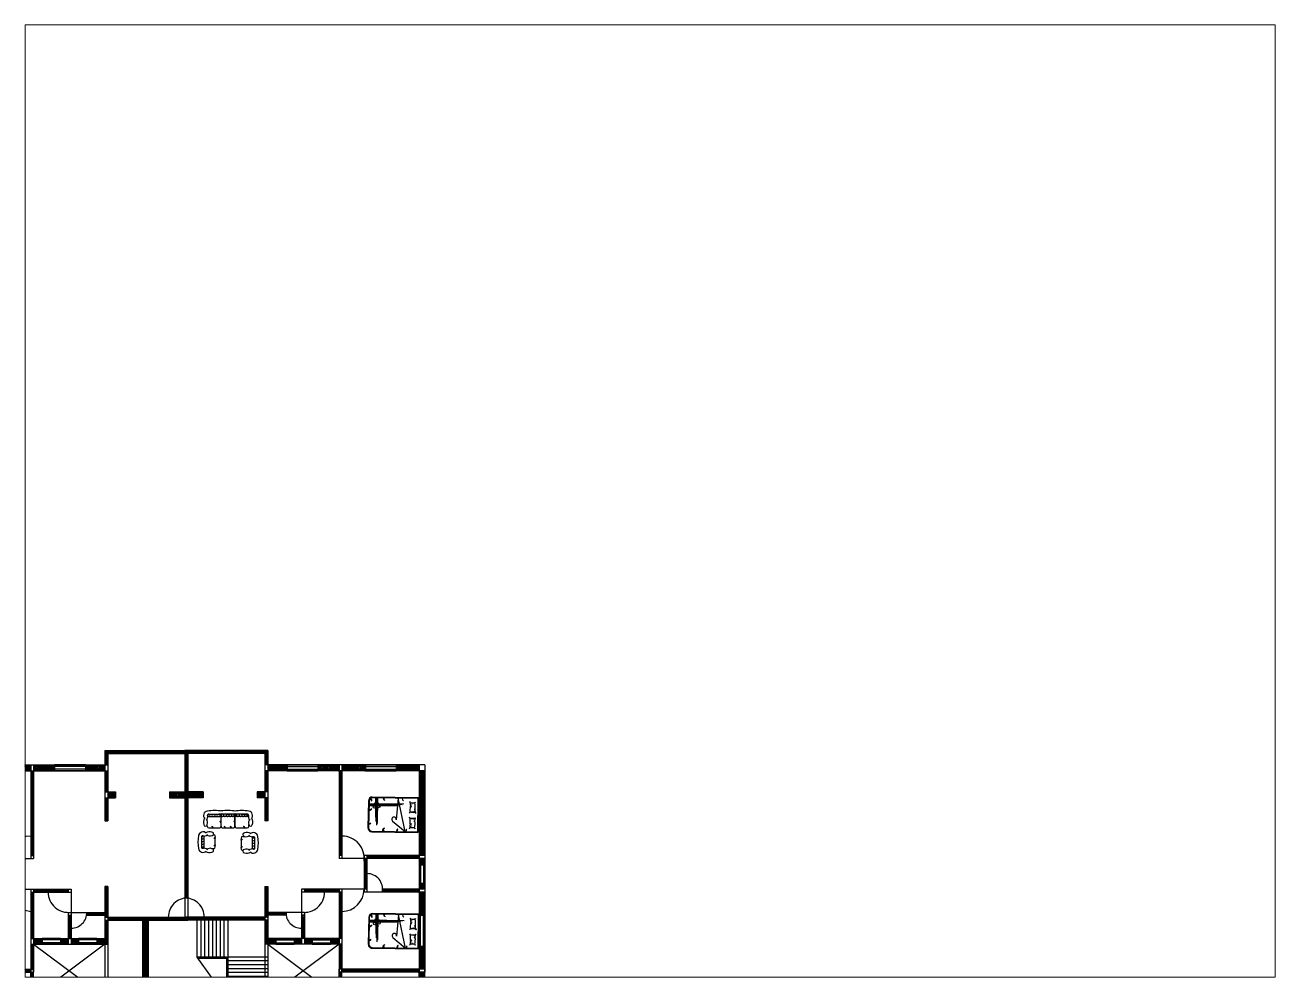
# Paper-space layout 'Layout1' of a CAD drawing. Header units: inches. Extents: x 1.05 to 9.45, y 0.8 to 7.2.
# The model-space entities are those that its viewports show. They can reach past a viewport. Long polylines and large blocks are cut down to what shows.
import ezdxf

# ---------------------------------------------------------------- set-up
doc = ezdxf.new("R2010")
doc.units = ezdxf.units.IN
doc.header["$MEASUREMENT"] = 0
doc.linetypes.add('ACAD_ISO02W100', pattern=[15, 12, -3])
doc.layers.add('FURNITURE', color=40, linetype='Continuous')
pattern_1 = [(45, (-3418.3158, -5553.0739), (-1.7235728, 1.7235728), []), (45, (-3417.1667, -5553.0739), (-1.7235728, 1.7235728), [])]

# ---------------------------------------------------------------- blocks, each defined once
blk = doc.blocks.new('sofa3')
at = {"layer": 'FURNITURE', "color": 252}
for p, q in [((-32, -8.7), (-32, -9.2)), ((-31.5, -9.2), (-32, -9.2)), ((-29.5, -7.2), (-30.5, -7.2)), ((-30, -6.7), (-30, -7.7)), ((-27.5, -9.2), (-28.5, -9.2)), ((-28, -8.7), (-28, -9.4)), ((-25.5, -7.2), (-26.5, -7.2)), ((-26, -6.7), (-26, -7.7)), ((-23.4, -9.2), (-24.4, -9.2)), ((-23.9, -8.7), (-23.9, -9.4)), ((-21.4, -7.2), (-22.4, -7.2)), ((-21.9, -6.7), (-21.9, -7.7)), ((-19.4, -9.2), (-20.4, -9.2)), ((-19.9, -8.7), (-19.9, -9.4)), ((-17.4, -7.2), (-18.4, -7.2)), ((-17.9, -6.7), (-17.9, -7.7)), ((-15.3, -9.2), (-16.3, -9.2)), ((-15.8, -8.7), (-15.8, -9.4)), ((-13.3, -7.2), (-14.3, -7.2)), ((-13.8, -6.7), (-13.8, -7.7)), ((-11.2, -7.2), (-11.1, -7.2)), ((-10.1, -9.2), (-9.1, -9.2)), ((-9.6, -8.7), (-9.6, -9.4)), ((-8.1, -7.2), (-7.1, -7.2)), ((-7.6, -6.7), (-7.6, -7.7)), ((-6, -9.2), (-5, -9.2)), ((-5.5, -8.7), (-5.5, -9.4)), ((-4, -7.2), (-3, -7.2)), ((-3.5, -6.7), (-3.5, -7.7)), ((-2, -9.2), (-1, -9.2)), ((-1.5, -8.7), (-1.5, -9.4)), ((0, -7.2), (1, -7.2)), ((0.5, -6.7), (0.5, -7.7)), ((2.1, -9.2), (3.1, -9.2)), ((2.6, -8.7), (2.6, -9.4)), ((4.1, -7.2), (5.1, -7.2)), ((4.6, -6.7), (4.6, -7.7)), ((6.1, -9.2), (7.1, -9.2)), ((6.6, -8.7), (6.6, -9.4)), ((8.1, -7.2), (9.1, -7.2)), ((8.6, -6.7), (8.6, -7.7)), ((12.2, -7.2), (13.2, -7.2)), ((12.7, -6.7), (12.7, -7.7)), ((14.2, -9.2), (15.2, -9.2)), ((14.7, -8.7), (14.7, -9.4)), ((16.2, -7.2), (17.2, -7.2)), ((16.7, -6.7), (16.7, -7.7)), ((18.3, -9.2), (19.3, -9.2)), ((18.8, -8.7), (18.8, -9.4)), ((20.3, -7.2), (21.3, -7.2)), ((20.8, -6.7), (20.8, -7.7)), ((22.3, -9.2), (23.3, -9.2)), ((22.8, -8.7), (22.8, -9.4)), ((24.3, -7.2), (25.3, -7.2)), ((24.8, -6.7), (24.8, -7.7)), ((26.4, -9.2), (27.4, -9.2)), ((26.9, -8.7), (26.9, -9.4)), ((28.4, -7.2), (29.4, -7.2)), ((28.9, -6.7), (28.9, -7.7)), ((30.4, -9.2), (30.9, -9.2)), ((30.9, -8.7), (30.9, -9.2))]:
    blk.add_line(p, q, dxfattribs=at)
at = {"layer": 'FURNITURE'}
for p, q in [((-31.2, -5.8), (-13.2, -5.8)), ((-31.2, -9.4), (-13.2, -9.4)), ((-11.5, -24.3), (-11.5, -4.7)), ((-11.3, -24.3), (-11.3, -4.7)), ((8.4, -5.8), (-9.6, -5.8)), ((8.4, -9.4), (-9.6, -9.4)), ((10.1, -24.3), (10.1, -4.7)), ((10.3, -24.3), (10.3, -4.7)), ((30, -5.8), (12, -5.8)), ((30, -9.4), (12, -9.4)), ((-33, -24.3), (-33, -21.6)), ((-33, -24.3), (-33, -21.6)), ((-30.3, -27), (-14.1, -27)), ((-14.1, -27), (-14.1, -27)), ((-8.7, -27), (7.5, -27)), ((-8.7, -27), (-8.7, -27)), ((12.9, -27), (29.1, -27)), ((31.8, -24.3), (31.8, -21.6))]:
    blk.add_line(p, q, dxfattribs=at)
for centre, radius, start, end in [((-21.3, -76.5), 76.5, 81.2026, 98.7974), ((-0.9, -81.4), 81.5, 81.4579, 97.3145), ((20.1, -76.5), 76.5, 81.2026, 97.7572), ((-27.8, -17.8), 11.2, 149.5883, 200.0693), ((-30.6, -7.8), 8.15, 162.9361, 219.5495), ((-32.1, -7.4), 6.52, 97.1842, 162.4269), ((-38.4, -18.9), 6.04, 333.4349, 53.3957), ((-43.5, -9.2), 11.2, 329.5883, 9.0488), ((-30.6, -7.2), 1.8, 90, 189.0488), ((-31.2, -7.6), 1.8, 231.4775, 270), ((-31.2, -7.6), 1.8, 90, 119.9526), ((-26, 132.6), 138.1, 268.0719, 276.8333), ((-13.3, -7.6), 1.8, 270, 90), ((-9.5, -7.6), 1.8, 90, 270), ((-0.9, 76.1), 81.5, 262.6855, 278.5421), ((8.3, -7.6), 1.8, 270, 90), ((25.3, 152.5), 158, 264.3786, 271.5353), ((12.1, -7.6), 1.8, 90, 270), ((29.5, -7.2), 1.8, 350.9512, 90), ((30, -7.6), 1.8, 60.0474, 90), ((30, -7.6), 1.8, 270, 308.5225), ((42.4, -9.2), 11.2, 170.9512, 210.4117), ((37.2, -18.9), 6.04, 126.6043, 206.5651), ((31, -7.4), 6.52, 17.5731, 82.8158), ((29.4, -7.8), 8.15, 320.4505, 17.0639), ((26.7, -17.8), 11.2, 339.9307, 30.4117), ((-35.7, -21.6), 2.7, 180, 0), ((-30.3, -24.3), 2.7, 180, 270), ((-14, -24.4), 2.55, 268.6279, 3.3142), ((-8.7, -24.4), 2.55, 176.6858, 271.3721), ((7.6, -24.4), 2.55, 268.6279, 3.3142), ((12.9, -24.4), 2.55, 176.6858, 271.3721), ((29.1, -24.3), 2.7, 270, 0), ((34.5, -21.6), 2.7, 180, 0)]:
    blk.add_arc(centre, radius, start, end, dxfattribs=at)
at = {"layer": 'FURNITURE', "color": 252}
for centre, radius, start, end in [((-13.4, -19.1), 2.2, 30.0403, 90.9527), ((-14.3, -19.8), 2.97, 16.9581, 72.2826), ((8.2, -19.1), 2.2, 30.0403, 90.9527), ((7.3, -19.8), 2.97, 16.9581, 72.2826), ((-26.2, -26.8), 2.2, 355.8594, 75.9527), ((-26, -25.9), 1.27, 303.0894, 75.5485), ((-7.1, -26.8), 2.2, 355.8594, 75.9527), ((-6.9, -25.9), 1.27, 303.0894, 75.5485), ((2.4, -26.8), 2.2, 355.8594, 75.9527), ((2.6, -25.9), 1.27, 303.0894, 75.5485), ((23.4, -25.9), 1.27, 303.0894, 75.5485), ((23.2, -26.8), 2.2, 355.8594, 75.9527)]:
    blk.add_arc(centre, radius, start, end, dxfattribs=at)
blk = doc.blocks.new('sofa1')
at = {"layer": 'FURNITURE', "color": 251}
for p, q in [((-9.2, -8.7), (-9.2, -9.2)), ((-8.7, -9.2), (-9.2, -9.2)), ((-6.7, -7.2), (-7.7, -7.2)), ((-7.2, -6.7), (-7.2, -7.7)), ((-4.7, -9.2), (-5.7, -9.2)), ((-5.2, -8.7), (-5.2, -9.5)), ((-2.7, -7.2), (-3.7, -7.2)), ((-3.2, -6.7), (-3.2, -7.7)), ((-0.6, -9.2), (-1.6, -9.2)), ((-1.1, -8.7), (-1.1, -9.5)), ((1.4, -7.2), (0.4, -7.2)), ((0.9, -6.7), (0.9, -7.7)), ((3.4, -9.2), (2.4, -9.2)), ((2.9, -8.7), (2.9, -9.5)), ((5.4, -7.2), (4.4, -7.2)), ((4.9, -6.7), (4.9, -7.7)), ((7.5, -9.2), (6.5, -9.2)), ((7, -8.7), (7, -9.5)), ((9.5, -7.2), (8.5, -7.2)), ((9, -6.7), (9, -7.7))]:
    blk.add_line(p, q, dxfattribs=at)
at = {"layer": 'FURNITURE'}
for p, q in [((-8.4, -5.9), (7.8, -5.9)), ((-8.4, -9.5), (7.8, -9.5)), ((-10.2, -24.3), (-10.2, -21.6)), ((-10.2, -24.3), (-10.2, -21.6)), ((-7.5, -27), (8.7, -27)), ((8.7, -27), (8.7, -27)), ((11.3, -24.3), (11.3, -23.9))]:
    blk.add_line(p, q, dxfattribs=at)
for centre, radius, start, end in [((0, -56.6), 56.6, 79.6478, 100.3522), ((-5, -17.8), 11.2, 149.5883, 200.0693), ((-7.8, -7.8), 8.15, 162.9361, 219.5495), ((-9.3, -7.4), 6.52, 97.1842, 162.4269), ((-15.6, -18.9), 6.04, 333.4349, 53.3957), ((-20.7, -9.3), 11.2, 329.5883, 9.0488), ((-7.8, -7.2), 1.8, 90, 189.0488), ((-8.4, -7.7), 1.8, 231.4775, 270), ((-8.4, -7.7), 1.8, 90, 119.9526), ((0, -566.4), 561.1, 89.1987, 90.8013), ((7.8, -7.2), 1.8, 350.9512, 90), ((7.8, -7.7), 1.8, 270, 90), ((20.7, -9.3), 11.2, 170.9512, 210.4117), ((15.6, -18.9), 6.04, 126.6043, 206.5651), ((9.3, -7.4), 6.52, 17.5731, 82.8158), ((7.8, -7.8), 8.15, 320.4505, 17.0639), ((5, -17.8), 11.2, 339.9307, 30.4117), ((-12.9, -21.6), 2.7, 180, 0), ((-7.5, -24.3), 2.7, 180, 270), ((8.8, -24.5), 2.55, 268.6279, 3.3142), ((12.9, -21.6), 2.7, 180, 0)]:
    blk.add_arc(centre, radius, start, end, dxfattribs=at)
at = {"layer": 'FURNITURE', "color": 251}
for centre, radius, start, end in [((-6.3, -26), 1.27, 303.0894, 75.5485), ((-6.5, -26.9), 2.2, 355.8594, 75.9527), ((5, -26.9), 2.2, 355.8594, 75.9527), ((5.2, -26), 1.27, 303.0894, 75.5485)]:
    blk.add_arc(centre, radius, start, end, dxfattribs=at)
blk = doc.blocks.new('DBED-4FT6')
at = {"layer": 'FURNITURE'}
for p, q in [((-27, 0), (-27, -72)), ((-27, 0), (27, 0)), ((27, -72), (27, 0)), ((-26, -1), (-26, -72)), ((-26, -1), (26, -1)), ((-19.2, -5.5), (-20.5, -5)), ((-19.2, -5.5), (-20.2, -4.5)), ((-18.8, -9.8), (-18.8, -9.8)), ((-18.7, -9.8), (-18.7, -9.8)), ((-18.7, -11.4), (-18.7, -11.4)), ((-18.7, -12.3), (-18.7, -12.3)), ((-18.6, -9.5), (-18.6, -9.5)), ((-18.6, -12.9), (-18.6, -12.9)), ((-18.5, -12.4), (-18.5, -12.4)), ((-18.4, -10.1), (-18.4, -10.1)), ((-18.2, -11), (-18.2, -11)), ((-18.1, -11.8), (-18.1, -11.8)), ((-17.9, -10.1), (-17.9, -10.1)), ((-17.8, -10.2), (-17.8, -10.2)), ((-17.8, -12.1), (-17.8, -12.1)), ((-17.7, -10.6), (-17.7, -10.6)), ((-17.7, -12.2), (-17.7, -12.2)), ((-17.5, -10.9), (-17.5, -10.9)), ((-17.4, -13), (-17.4, -13)), ((-17.1, -10.9), (-17.1, -10.9)), ((-17, -11), (-17, -11)), ((-16.9, -11.1), (-16.9, -11.1)), ((-16.8, -12.9), (-16.8, -12.9)), ((-16.7, -9.8), (-16.7, -9.8)), ((-16.7, -11.4), (-16.7, -11.4)), ((-16.6, -12.9), (-16.6, -12.9)), ((-16.4, -12.8), (-16.4, -12.8)), ((-16.3, -9.8), (-16.3, -9.8)), ((-16.3, -11.6), (-16.3, -11.6)), ((-16.1, -11.7), (-16.1, -11.7)), ((-16, -10.7), (-16, -10.7)), ((-15.9, -10), (-15.9, -10)), ((-15.6, -10.6), (-15.6, -10.6)), ((-15.6, -11.8), (-15.6, -11.8)), ((-15.5, -12.1), (-15.5, -12.1)), ((-15.4, -10.6), (-15.4, -10.6)), ((-15.3, -12.1), (-15.3, -12.1)), ((-15.3, -12.5), (-15.3, -12.5)), ((-15.3, -12.7), (-15.3, -12.7)), ((-15, -10.6), (-15, -10.6)), ((-14.6, -10.3), (-14.6, -10.3)), ((-14.6, -11.4), (-14.6, -11.4)), ((-14.4, -11.1), (-14.4, -11.1)), ((-13.9, -10.4), (-13.9, -10.4)), ((-13.9, -10.9), (-13.9, -10.9)), ((-13.7, -11), (-13.7, -11)), ((-13.5, -10.6), (-13.5, -10.6)), ((-12.8, -10.5), (-13.2, -12.2)), ((-8.7, -6.5), (-8.4, -5)), ((-8.4, -6.6), (-8.4, -6.6)), ((-8.2, -5.6), (-8.2, -5.6)), ((-7.8, -5.5), (-7.8, -5.5)), ((-7.6, -5.8), (-7.6, -5.8)), ((-7.5, -5.1), (-7.5, -5.1)), ((-7.4, -5.2), (-7.4, -5.2)), ((-7.4, -5.8), (-7.4, -5.8)), ((-7.3, -6), (-7.3, -6)), ((-6.7, -5.4), (-6.7, -5.4)), ((-6.6, -6), (-6.6, -6)), ((-6.2, -6.6), (-6.2, -6.6)), ((-6.1, -5.3), (-6.1, -5.3)), ((-6, -7.3), (-6, -7.3)), ((-5.9, -6.6), (-5.9, -6.6)), ((-5.7, -5.2), (-5.7, -5.2)), ((-5.7, -6.7), (-5.7, -6.7)), ((-5.7, -7), (-5.7, -7)), ((-5.3, -5.8), (-5.3, -5.8)), ((-5.3, -7.3), (-5.3, -7.3)), ((-5.2, -7.4), (-5.2, -7.4)), ((-5.1, -5.8), (-5.1, -5.8)), ((-4.9, -7.2), (-4.9, -7.2)), ((-4.9, -7.5), (-4.9, -7.5)), ((-4.8, -6), (-4.8, -6)), ((-4.6, -5.1), (-4.6, -5.1)), ((-4.2, -5), (-4.2, -5)), ((-4.1, -4.8), (-3.1, -3.5)), ((-4.1, -4.8), (-2.7, -4)), ((5.1, -4.8), (3.6, -4)), ((5.1, -4.8), (4.1, -3.5)), ((9.6, -6.5), (9.3, -5)), ((13.7, -10.5), (14.1, -12.2)), ((20.1, -5.5), (21.1, -4.5)), ((20.1, -5.5), (21.4, -5)), ((26, -72), (26, -1)), ((-21, -77), (21, -77)), ((-21, -78), (21, -78))]:
    blk.add_line(p, q, dxfattribs=at)
at = {"layer": 'FURNITURE', "color": 252}
for p, q in [((5.2, -5), (5.2, -5)), ((5.5, -5.1), (5.5, -5.1)), ((5.7, -6), (5.7, -6)), ((5.9, -7.2), (5.9, -7.2)), ((5.9, -7.5), (5.9, -7.5)), ((6, -5.8), (6, -5.8)), ((6.2, -5.8), (6.2, -5.8)), ((6.2, -7.4), (6.2, -7.4)), ((6.3, -7.3), (6.3, -7.3)), ((6.6, -5.2), (6.6, -5.2)), ((6.6, -7), (6.6, -7)), ((6.7, -6.7), (6.7, -6.7)), ((6.8, -6.6), (6.8, -6.6)), ((6.9, -7.3), (6.9, -7.3)), ((7, -5.3), (7, -5.3)), ((7.2, -6.6), (7.2, -6.6)), ((7.5, -6), (7.5, -6)), ((7.7, -5.4), (7.7, -5.4)), ((8.2, -6), (8.2, -6)), ((8.3, -5.2), (8.3, -5.2)), ((8.3, -5.8), (8.3, -5.8)), ((8.4, -5.1), (8.4, -5.1)), ((8.5, -5.8), (8.5, -5.8)), ((8.7, -5.5), (8.7, -5.5)), ((9.2, -5.6), (9.2, -5.6)), ((9.3, -6.6), (9.3, -6.6)), ((14.5, -10.6), (14.5, -10.6)), ((14.6, -11), (14.6, -11)), ((14.8, -10.4), (14.8, -10.4)), ((14.8, -10.9), (14.8, -10.9)), ((15.3, -11.1), (15.3, -11.1)), ((15.5, -10.3), (15.5, -10.3)), ((15.5, -11.4), (15.5, -11.4)), ((15.9, -10.6), (15.9, -10.6)), ((16.2, -12.1), (16.2, -12.1)), ((16.2, -12.5), (16.2, -12.5)), ((16.2, -12.7), (16.2, -12.7)), ((16.3, -10.6), (16.3, -10.6)), ((16.4, -12.1), (16.4, -12.1)), ((16.5, -10.6), (16.5, -10.6)), ((16.6, -11.8), (16.6, -11.8)), ((16.9, -10), (16.9, -10)), ((17, -10.7), (17, -10.7)), ((17, -11.7), (17, -11.7)), ((17.2, -9.8), (17.2, -9.8)), ((17.2, -11.6), (17.2, -11.6)), ((17.3, -12.8), (17.3, -12.8)), ((17.5, -12.9), (17.5, -12.9)), ((17.6, -9.8), (17.6, -9.8)), ((17.6, -11.4), (17.6, -11.4)), ((17.7, -12.9), (17.7, -12.9)), ((17.8, -11.1), (17.8, -11.1)), ((17.9, -11), (17.9, -11)), ((18, -10.9), (18, -10.9)), ((18.4, -13), (18.4, -13)), ((18.5, -10.9), (18.5, -10.9)), ((18.6, -12.2), (18.6, -12.2)), ((18.7, -10.2), (18.7, -10.2)), ((18.7, -10.6), (18.7, -10.6)), ((18.7, -12.1), (18.7, -12.1)), ((18.8, -10.1), (18.8, -10.1)), ((19.1, -11), (19.1, -11)), ((19.1, -11.8), (19.1, -11.8)), ((19.4, -10.1), (19.4, -10.1)), ((19.4, -12.4), (19.4, -12.4)), ((19.5, -9.5), (19.5, -9.5)), ((19.6, -11.4), (19.6, -11.4)), ((19.6, -12.3), (19.6, -12.3)), ((19.6, -12.9), (19.6, -12.9)), ((19.7, -9.8), (19.7, -9.8)), ((19.7, -9.8), (19.7, -9.8)), ((-17, -76.5), (-17, -22.5)), ((-16, -76.5), (-16, -25.5)), ((-15, -76.5), (-15, -28.5)), ((-14, -76.5), (-14, -31.5)), ((13.9, -63.2), (-25.5, -63.2)), ((16.9, -64.2), (-25.5, -64.2)), ((11.1, -65.2), (-25.5, -65.2)), ((4.4, -66.2), (-25.5, -66.2))]:
    blk.add_line(p, q, dxfattribs=at)
at = {"layer": 'FURNITURE', "color": 253}
for p, q in [((26, -20), (-25.6, -31.9)), ((-25.6, -31.9), (7.7, -34.1)), ((10, -39.7), (26, -20))]:
    blk.add_line(p, q, dxfattribs=at)
at = {"layer": 'FURNITURE', "color": 252}
for centre, radius in [((-15.9, -65.2), 3.44), ((-12.9, -62.1), 2.5), ((-11.4, -68.5), 1.88)]:
    blk.add_circle(centre, radius, dxfattribs=at)
at = {"layer": 'FURNITURE'}
for centre, radius, start, end in [((-18.8, -15.4), 2.61, 101.6935, 136.5635), ((-21.6, -11.7), 2.61, 299.1485, 334.0185), ((-39.1, -8.8), 20.2, 348.607, 9.4917), ((-17.6, -5.6), 7.39, 256.6499, 284.2856), ((-12, -41.8), 37, 84.4029, 101.2371), ((-18.4, -8.4), 0.546, 201.8041, 319.1334), ((-18.6, -8.4), 0.782, 249.4969, 325.7978), ((-15.6, -9.9), 2.87, 266.7825, 348.1719), ((-12.8, -12.3), 0.4, 166.7873, 262.877), ((-7.8, 31.2), 44.2, 263.4826, 274.8199), ((-4.8, -7.6), 4.05, 139.9098, 163.9756), ((-11.5, -33.3), 28.6, 80.1409, 82.7554), ((-6.5, -4.4), 0.8, 260.1409, 276.0318), ((-67.6, 360.6), 370.9, 279.5022, 279.8589), ((15.7, -8.8), 20.2, 168.5788, 191.4212), ((15.7, -8.8), 20.2, 168.5788, 191.4212), ((42751.3, -8.8), 42755.4, 179.99464, 180.00536), ((-1.7, -11.8), 2.61, 202.7243, 237.5943), ((-4.8, -15.3), 2.61, 40.1792, 75.0493), ((5.7, -15.3), 2.61, 104.9507, 139.8208), ((2.7, -11.8), 2.61, 302.4057, 337.2757), ((-14.7, -8.8), 20.2, 348.5788, 11.4212), ((-42750.3, -8.8), 42755.4, 359.99464, 0.00536), ((-14.7, -8.8), 20.2, 348.5788, 11.4212), ((68.6, 360.6), 370.9, 260.1411, 260.4978), ((8.8, 31.2), 44.2, 265.1801, 276.5174), ((7.4, -4.4), 0.8, 263.9682, 279.8591), ((12.4, -33.3), 28.6, 97.2446, 99.8591), ((5.8, -7.6), 4.05, 16.0244, 40.0902), ((12.9, -41.8), 37, 78.7629, 95.5971), ((16.5, -9.9), 2.87, 191.8281, 273.2175), ((13.7, -12.3), 0.4, 277.123, 13.2127), ((18.5, -5.6), 7.39, 255.7144, 283.3501), ((19.3, -8.4), 0.546, 220.8666, 338.1959), ((19.6, -8.4), 0.782, 214.2022, 290.5031), ((40, -8.8), 20.2, 170.5083, 191.393), ((19.7, -15.4), 2.61, 43.4365, 78.3065), ((22.6, -11.7), 2.61, 205.9815, 240.8515), ((-21, -72), 6, 180, 270), ((-21, -72), 5, 180, 270), ((21, -72), 5, 270, 0), ((21, -72), 6, 270, 0)]:
    blk.add_arc(centre, radius, start, end, dxfattribs=at)
at = {"layer": 'FURNITURE', "color": 251}
for centre, radius, start, end in [((24.1, -16.8), 1.69, 194.4515, 326.9106), ((-25.3, -22.7), 2.93, 265.8594, 345.9527), ((24.1, -31), 1.69, 194.4515, 326.9106), ((25.3, -30.7), 2.93, 194.0473, 274.1406), ((-25.3, -51.9), 2.93, 265.8594, 345.9527), ((-24.1, -52.2), 1.69, 213.0894, 345.5485), ((23.6, -51.8), 2.26, 194.4515, 326.9106), ((25.2, -51.4), 3.91, 194.0473, 274.1406), ((-22.2, -75.7), 2.93, 59.0473, 140.6217), ((-21.5, -74.7), 1.69, 59.4515, 200.6983), ((-9.8, -74.7), 2.12, 303.0894, 75.5485), ((-10.1, -76.2), 3.67, 355.8594, 75.9527), ((12.5, -76.3), 2.93, 355.8594, 75.9527), ((12.8, -75.1), 1.69, 303.0894, 75.5485)]:
    blk.add_arc(centre, radius, start, end, dxfattribs=at)
at = {"layer": 'FURNITURE', "color": 253}
blk.add_arc((7.1, -37.6), 3.52, 81.0159, 323.3832, dxfattribs=at)

msp = doc.modelspace()

# ---------------------------------------------------------------- hatches: boundary and pattern name
h = msp.add_hatch()
h.set_pattern_fill('ANSI32', color=1, scale=6.5)
h.set_pattern_definition(pattern_1)
h.paths.add_polyline_path([(-1362.4, -1062.2), (-1332.2, -1062.2), (-1332.2, -1071.2), (-1362.4, -1071.2)])
h.paths.add_polyline_path([(-1443.2, -1062.2), (-1410.4, -1062.2), (-1410.4, -1071.2), (-1443.2, -1071.2)])
h.paths.add_polyline_path([(-1484.2, -1062.2), (-1447.7, -1062.2), (-1447.7, -1071.2), (-1484.2, -1071.2)])
h.paths.add_polyline_path([(-1332.2, -1071.2), (-1327.7, -1071.2), (-1327.7, -1104.2), (-1332.2, -1104.2)], flags=17)
h.paths.add_polyline_path([(-1327.7, -1104.2), (-1315.7, -1104.2), (-1315.7, -1113.2), (-1327.7, -1113.2)], flags=17)
h.paths.add_polyline_path([(-1332.2, -1113.2), (-1327.7, -1113.2), (-1327.7, -1149.2), (-1332.2, -1149.2)], flags=17)
h.paths.add_polyline_path([(-1447.7, -1071.2), (-1443.2, -1071.2), (-1443.2, -1203.2), (-1447.7, -1203.2)])
h.paths.add_polyline_path([(-1567.7, -1062.2), (-1532.2, -1062.2), (-1532.2, -1071.2), (-1567.7, -1071.2)])
h.paths.add_polyline_path([(-1576.7, -1071.2), (-1567.7, -1071.2), (-1567.7, -1203.2), (-1576.7, -1203.2)])
h.paths.add_polyline_path([(-1567.7, -1203.2), (-1486.7, -1203.2), (-1486.7, -1207.7), (-1567.7, -1207.7)])
h.paths.add_polyline_path([(-1486.7, -1207.7), (-1482.2, -1207.7), (-1482.2, -1255.7), (-1486.7, -1255.7)])
h.paths.add_polyline_path([(-1567.7, -1255.7), (-1510.7, -1255.7), (-1510.7, -1260.2), (-1567.7, -1260.2)])
h.paths.add_polyline_path([(-1567.7, -1380.2), (-1447.7, -1380.2), (-1447.7, -1384.7), (-1567.7, -1384.7)])
h.paths.add_polyline_path([(-1447.7, -1341.2), (-1443.2, -1341.2), (-1443.2, -1380.2), (-1447.7, -1380.2)])
h.paths.add_polyline_path([(-1447.7, -1260.2), (-1443.2, -1260.2), (-1443.2, -1332.2), (-1447.7, -1332.2)])
h.paths.add_polyline_path([(-1332.2, -1303.7), (-1327.7, -1303.7), (-1327.7, -1341.2), (-1332.2, -1341.2)])
h.paths.add_polyline_path([(-1389.2, -1296.2), (-1384.7, -1296.2), (-1384.7, -1332.2), (-1389.2, -1332.2)])
h.paths.add_polyline_path([(-1443.2, -1255.7), (-1389.2, -1255.7), (-1389.2, -1260.2), (-1443.2, -1260.2)])
h.paths.add_polyline_path([(-1332.2, -1251.2), (-1327.7, -1251.2), (-1327.7, -1299.2), (-1332.2, -1299.2)], flags=17)
h.paths.add_polyline_path([(-1327.7, -1299.2), (-1207.7, -1299.2), (-1207.7, -1303.7), (-1327.7, -1303.7)], flags=17)
h.paths.add_polyline_path([(-1360.7, -1291.7), (-1332.2, -1291.7), (-1332.2, -1296.2), (-1360.7, -1296.2)])
h.paths.add_polyline_path([(-1231.7, -1104.2), (-1207.7, -1104.2), (-1207.7, -1113.2), (-1231.7, -1113.2)], flags=17)
h.paths.add_polyline_path([(-1203.2, -1269.2), (-1207.7, -1269.2), (-1207.7, -1044.2), (-1327.7, -1044.2), (-1327.7, -1062.2), (-1332.2, -1062.2), (-1332.2, -1039.7), (-1203.2, -1039.7)])
h.paths.add_polyline_path([(-1207.7, -1299.2), (-1203.2, -1299.2), (-1203.2, -1303.7), (-1207.7, -1303.7)])
h = msp.add_hatch()
h.set_pattern_fill('ANSI32', color=1, scale=6.5)
h.set_pattern_definition(pattern_1)
h.paths.add_polyline_path([(-1048.5, -1062.2), (-1078.7, -1062.2), (-1078.7, -1071.2), (-1048.5, -1071.2)])
h.paths.add_polyline_path([(-967.7, -1062.2), (-1000.5, -1062.2), (-1000.5, -1071.2), (-967.7, -1071.2)])
h.paths.add_polyline_path([(-926.7, -1062.2), (-963.2, -1062.2), (-963.2, -1071.2), (-926.7, -1071.2)])
h.paths.add_polyline_path([(-1078.7, -1071.2), (-1083.2, -1071.2), (-1083.2, -1104.2), (-1078.7, -1104.2)], flags=17)
h.paths.add_polyline_path([(-1083.2, -1104.2), (-1095.2, -1104.2), (-1095.2, -1113.2), (-1083.2, -1113.2)], flags=17)
h.paths.add_polyline_path([(-1078.7, -1113.2), (-1083.2, -1113.2), (-1083.2, -1149.2), (-1078.7, -1149.2)], flags=17)
h.paths.add_polyline_path([(-963.2, -1071.2), (-967.7, -1071.2), (-967.7, -1203.2), (-963.2, -1203.2)])
h.paths.add_polyline_path([(-843.2, -1062.2), (-878.7, -1062.2), (-878.7, -1071.2), (-843.2, -1071.2)])
h.paths.add_polyline_path([(-834.2, -1071.2), (-843.2, -1071.2), (-843.2, -1203.2), (-834.2, -1203.2)])
h.paths.add_polyline_path([(-843.2, -1203.2), (-924.2, -1203.2), (-924.2, -1207.7), (-843.2, -1207.7)])
h.paths.add_polyline_path([(-924.2, -1207.7), (-928.7, -1207.7), (-928.7, -1255.7), (-924.2, -1255.7)])
h.paths.add_polyline_path([(-843.2, -1255.7), (-900.2, -1255.7), (-900.2, -1260.2), (-843.2, -1260.2)])
h.paths.add_polyline_path([(-843.2, -1380.2), (-963.2, -1380.2), (-963.2, -1384.7), (-843.2, -1384.7)])
h.paths.add_polyline_path([(-963.2, -1341.2), (-967.7, -1341.2), (-967.7, -1380.2), (-963.2, -1380.2)])
h.paths.add_polyline_path([(-963.2, -1260.2), (-967.7, -1260.2), (-967.7, -1332.2), (-963.2, -1332.2)])
h.paths.add_polyline_path([(-1078.7, -1303.7), (-1083.2, -1303.7), (-1083.2, -1341.2), (-1078.7, -1341.2)])
h.paths.add_polyline_path([(-1021.7, -1296.2), (-1026.2, -1296.2), (-1026.2, -1332.2), (-1021.7, -1332.2)])
h.paths.add_polyline_path([(-967.7, -1255.7), (-1021.7, -1255.7), (-1021.7, -1260.2), (-967.7, -1260.2)])
h.paths.add_polyline_path([(-1078.7, -1251.2), (-1083.2, -1251.2), (-1083.2, -1299.2), (-1078.7, -1299.2)], flags=17)
h.paths.add_polyline_path([(-1083.2, -1299.2), (-1203.2, -1299.2), (-1203.2, -1303.7), (-1083.2, -1303.7)], flags=17)
h.paths.add_polyline_path([(-1050.2, -1291.7), (-1078.7, -1291.7), (-1078.7, -1296.2), (-1050.2, -1296.2)])
h.paths.add_polyline_path([(-1179.2, -1104.2), (-1203.2, -1104.2), (-1203.2, -1113.2), (-1179.2, -1113.2)], flags=17)
h.paths.add_polyline_path([(-1207.7, -1269.2), (-1203.2, -1269.2), (-1203.2, -1044.2), (-1083.2, -1044.2), (-1083.2, -1062.2), (-1078.7, -1062.2), (-1078.7, -1039.7), (-1207.7, -1039.7)])
h.paths.add_polyline_path([(-1203.2, -1299.2), (-1207.7, -1299.2), (-1207.7, -1303.7), (-1203.2, -1303.7)])
h = msp.add_hatch()
h.set_pattern_fill('ANSI32', color=1, scale=6.5)
h.set_pattern_definition(pattern_1)
h.paths.add_polyline_path([(-1332.2, -1332.2), (-1332.2, -1341.2), (-1344.8, -1341.2), (-1344.8, -1332.2)])
h.paths.add_polyline_path([(-1384.7, -1332.2), (-1384.7, -1341.2), (-1373.2, -1341.2), (-1373.2, -1332.2)])
h.paths.add_polyline_path([(-1576.7, -1380.2), (-1567.7, -1380.2), (-1567.7, -1344.2), (-1576.7, -1344.2)])
h.paths.add_polyline_path([(-1567.7, -1296.2), (-1567.7, -1260.2), (-1576.7, -1260.2), (-1576.7, -1296.2)])
h.paths.add_polyline_path([(-1567.7, -1255.7), (-1567.7, -1246.7), (-1576.7, -1246.7), (-1576.7, -1255.7)])
h.paths.add_polyline_path([(-1576.7, -1207.7), (-1576.7, -1218.2), (-1567.7, -1218.2), (-1567.7, -1207.7)])
h = msp.add_hatch()
h.set_pattern_fill('ANSI32', color=1, scale=6.5)
h.set_pattern_definition(pattern_1)
h.paths.add_polyline_path([(-1066.1, -1332.2), (-1078.7, -1332.2), (-1078.7, -1341.2), (-1066.1, -1341.2)])
h.paths.add_polyline_path([(-1026.2, -1332.2), (-1037.7, -1332.2), (-1037.7, -1341.2), (-1026.2, -1341.2)])
h.paths.add_polyline_path([(-834.2, -1344.2), (-843.2, -1344.2), (-843.2, -1380.2), (-834.2, -1380.2)])
h.paths.add_polyline_path([(-834.2, -1260.2), (-843.2, -1260.2), (-843.2, -1296.2), (-834.2, -1296.2)])
h.paths.add_polyline_path([(-834.2, -1246.7), (-843.2, -1246.7), (-843.2, -1255.7), (-834.2, -1255.7)])
h.paths.add_polyline_path([(-834.2, -1207.7), (-843.2, -1207.7), (-843.2, -1218.2), (-834.2, -1218.2)])
h = msp.add_hatch()
h.set_pattern_fill('ANSI32', color=1, scale=5.5)
h.set_pattern_definition([(45, (-3418.3158, -5553.0739), (-1.4584077, 1.4584077), []), (45, (-3417.3435, -5553.0739), (-1.4584077, 1.4584077), [])])
h.paths.add_polyline_path([(-1264.7, -1303.7), (-1273.7, -1303.7), (-1273.7, -1404.2), (-1264.7, -1404.2)])
h.paths.add_polyline_path([(-1273.7, -1404.2), (-1327.7, -1404.2), (-1327.7, -1413.2), (-1273.7, -1413.2)])
h.paths.add_polyline_path([(-1264.7, -1413.2), (-1273.7, -1413.2), (-1273.7, -1423.7), (-1273.7, -1425.2), (-1264.7, -1425.2), (-1264.7, -1423.7)])
h.paths.add_polyline_path([(-1264.7, -1449.2), (-1273.7, -1449.2), (-1273.7, -1461.2), (-1264.7, -1461.2)])
h = msp.add_hatch()
h.set_pattern_fill('ANSI32', color=1, scale=6.5)
h.set_pattern_definition(pattern_1)
h.paths.add_polyline_path([(-1401.2, -1332.2), (-1401.2, -1341.2), (-1389.2, -1341.2), (-1389.2, -1332.2)])
h.paths.add_polyline_path([(-1443.2, -1332.2), (-1443.2, -1341.2), (-1429.7, -1341.2), (-1429.7, -1332.2)])
h = msp.add_hatch()
h.set_pattern_fill('ANSI32', color=1, scale=6.5)
h.set_pattern_definition(pattern_1)
h.paths.add_polyline_path([(-1009.7, -1332.2), (-1021.7, -1332.2), (-1021.7, -1341.2), (-1009.7, -1341.2)])
h.paths.add_polyline_path([(-967.7, -1332.2), (-981.2, -1332.2), (-981.2, -1341.2), (-967.7, -1341.2)])
h = msp.add_hatch()
h.set_pattern_fill('ANSI32', color=1, scale=6.5)
h.set_pattern_definition(pattern_1)
h.paths.add_polyline_path([(-1362.4, -1702.7), (-1332.2, -1702.7), (-1332.2, -1693.7), (-1362.4, -1693.7)])
h.paths.add_polyline_path([(-1443.2, -1702.7), (-1410.4, -1702.7), (-1410.4, -1693.7), (-1443.2, -1693.7)])
h.paths.add_polyline_path([(-1484.2, -1702.7), (-1447.7, -1702.7), (-1447.7, -1693.7), (-1484.2, -1693.7)])
h.paths.add_polyline_path([(-1332.2, -1693.7), (-1327.7, -1693.7), (-1327.7, -1660.7), (-1332.2, -1660.7)], flags=17)
h.paths.add_polyline_path([(-1327.7, -1660.7), (-1315.7, -1660.7), (-1315.7, -1651.7), (-1327.7, -1651.7)], flags=17)
h.paths.add_polyline_path([(-1332.2, -1651.7), (-1327.7, -1651.7), (-1327.7, -1615.7), (-1332.2, -1615.7)], flags=17)
h.paths.add_polyline_path([(-1447.7, -1693.7), (-1443.2, -1693.7), (-1443.2, -1561.7), (-1447.7, -1561.7)])
h.paths.add_polyline_path([(-1567.7, -1702.7), (-1532.2, -1702.7), (-1532.2, -1693.7), (-1567.7, -1693.7)])
h.paths.add_polyline_path([(-1576.7, -1693.7), (-1567.7, -1693.7), (-1567.7, -1561.7), (-1576.7, -1561.7)])
h.paths.add_polyline_path([(-1567.7, -1561.7), (-1486.7, -1561.7), (-1486.7, -1557.2), (-1567.7, -1557.2)])
h.paths.add_polyline_path([(-1486.7, -1557.2), (-1482.2, -1557.2), (-1482.2, -1509.2), (-1486.7, -1509.2)])
h.paths.add_polyline_path([(-1567.7, -1509.2), (-1510.7, -1509.2), (-1510.7, -1504.7), (-1567.7, -1504.7)])
h.paths.add_polyline_path([(-1567.7, -1384.7), (-1447.7, -1384.7), (-1447.7, -1380.2), (-1567.7, -1380.2)])
h.paths.add_polyline_path([(-1447.7, -1423.7), (-1443.2, -1423.7), (-1443.2, -1384.7), (-1447.7, -1384.7)])
h.paths.add_polyline_path([(-1447.7, -1504.7), (-1443.2, -1504.7), (-1443.2, -1432.7), (-1447.7, -1432.7)])
h.paths.add_polyline_path([(-1332.2, -1461.2), (-1327.7, -1461.2), (-1327.7, -1423.7), (-1332.2, -1423.7)])
h.paths.add_polyline_path([(-1389.2, -1468.7), (-1384.7, -1468.7), (-1384.7, -1432.7), (-1389.2, -1432.7)])
h.paths.add_polyline_path([(-1443.2, -1509.2), (-1389.2, -1509.2), (-1389.2, -1504.7), (-1443.2, -1504.7)])
h.paths.add_polyline_path([(-1332.2, -1513.7), (-1327.7, -1513.7), (-1327.7, -1465.7), (-1332.2, -1465.7)], flags=17)
h.paths.add_polyline_path([(-1327.7, -1465.7), (-1207.7, -1465.7), (-1207.7, -1461.2), (-1327.7, -1461.2)], flags=17)
h.paths.add_polyline_path([(-1360.7, -1473.2), (-1332.2, -1473.2), (-1332.2, -1468.7), (-1360.7, -1468.7)])
h.paths.add_polyline_path([(-1231.7, -1660.7), (-1207.7, -1660.7), (-1207.7, -1651.7), (-1231.7, -1651.7)], flags=17)
h.paths.add_polyline_path([(-1203.2, -1495.7), (-1207.7, -1495.7), (-1207.7, -1720.7), (-1327.7, -1720.7), (-1327.7, -1702.7), (-1332.2, -1702.7), (-1332.2, -1725.2), (-1203.2, -1725.2)])
h.paths.add_polyline_path([(-1207.7, -1465.7), (-1203.2, -1465.7), (-1203.2, -1461.2), (-1207.7, -1461.2)])
h = msp.add_hatch()
h.set_pattern_fill('ANSI32', color=1, scale=6.5)
h.set_pattern_definition(pattern_1)
h.paths.add_polyline_path([(-1048.5, -1702.7), (-1078.7, -1702.7), (-1078.7, -1693.7), (-1048.5, -1693.7)])
h.paths.add_polyline_path([(-967.7, -1702.7), (-1000.5, -1702.7), (-1000.5, -1693.7), (-967.7, -1693.7)])
h.paths.add_polyline_path([(-926.7, -1702.7), (-963.2, -1702.7), (-963.2, -1693.7), (-926.7, -1693.7)])
h.paths.add_polyline_path([(-1078.7, -1693.7), (-1083.2, -1693.7), (-1083.2, -1660.7), (-1078.7, -1660.7)], flags=17)
h.paths.add_polyline_path([(-1083.2, -1660.7), (-1095.2, -1660.7), (-1095.2, -1651.7), (-1083.2, -1651.7)], flags=17)
h.paths.add_polyline_path([(-1078.7, -1651.7), (-1083.2, -1651.7), (-1083.2, -1615.7), (-1078.7, -1615.7)], flags=17)
h.paths.add_polyline_path([(-963.2, -1693.7), (-967.7, -1693.7), (-967.7, -1561.7), (-963.2, -1561.7)])
h.paths.add_polyline_path([(-843.2, -1702.7), (-878.7, -1702.7), (-878.7, -1693.7), (-843.2, -1693.7)])
h.paths.add_polyline_path([(-834.2, -1693.7), (-843.2, -1693.7), (-843.2, -1561.7), (-834.2, -1561.7)])
h.paths.add_polyline_path([(-843.2, -1561.7), (-924.2, -1561.7), (-924.2, -1557.2), (-843.2, -1557.2)])
h.paths.add_polyline_path([(-924.2, -1557.2), (-928.7, -1557.2), (-928.7, -1509.2), (-924.2, -1509.2)])
h.paths.add_polyline_path([(-843.2, -1509.2), (-900.2, -1509.2), (-900.2, -1504.7), (-843.2, -1504.7)])
h.paths.add_polyline_path([(-843.2, -1384.7), (-963.2, -1384.7), (-963.2, -1380.2), (-843.2, -1380.2)])
h.paths.add_polyline_path([(-963.2, -1423.7), (-967.7, -1423.7), (-967.7, -1384.7), (-963.2, -1384.7)])
h.paths.add_polyline_path([(-963.2, -1504.7), (-967.7, -1504.7), (-967.7, -1432.7), (-963.2, -1432.7)])
h.paths.add_polyline_path([(-1078.7, -1461.2), (-1083.2, -1461.2), (-1083.2, -1423.7), (-1078.7, -1423.7)])
h.paths.add_polyline_path([(-1021.7, -1468.7), (-1026.2, -1468.7), (-1026.2, -1432.7), (-1021.7, -1432.7)])
h.paths.add_polyline_path([(-967.7, -1509.2), (-1021.7, -1509.2), (-1021.7, -1504.7), (-967.7, -1504.7)])
h.paths.add_polyline_path([(-1078.7, -1513.7), (-1083.2, -1513.7), (-1083.2, -1465.7), (-1078.7, -1465.7)], flags=17)
h.paths.add_polyline_path([(-1083.2, -1465.7), (-1203.2, -1465.7), (-1203.2, -1461.2), (-1083.2, -1461.2)], flags=17)
h.paths.add_polyline_path([(-1050.2, -1473.2), (-1078.7, -1473.2), (-1078.7, -1468.7), (-1050.2, -1468.7)])
h.paths.add_polyline_path([(-1179.2, -1660.7), (-1203.2, -1660.7), (-1203.2, -1651.7), (-1179.2, -1651.7)], flags=17)
h.paths.add_polyline_path([(-1207.7, -1495.7), (-1203.2, -1495.7), (-1203.2, -1720.7), (-1083.2, -1720.7), (-1083.2, -1702.7), (-1078.7, -1702.7), (-1078.7, -1725.2), (-1207.7, -1725.2)])
h.paths.add_polyline_path([(-1203.2, -1465.7), (-1207.7, -1465.7), (-1207.7, -1461.2), (-1203.2, -1461.2)])
h = msp.add_hatch()
h.set_pattern_fill('ANSI32', color=1, scale=6.5)
h.set_pattern_definition(pattern_1)
h.paths.add_polyline_path([(-1066.1, -1432.7), (-1078.7, -1432.7), (-1078.7, -1423.7), (-1066.1, -1423.7)])
h.paths.add_polyline_path([(-1026.2, -1432.7), (-1037.7, -1432.7), (-1037.7, -1423.7), (-1026.2, -1423.7)])
h.paths.add_polyline_path([(-834.2, -1420.7), (-843.2, -1420.7), (-843.2, -1384.7), (-834.2, -1384.7)])
h.paths.add_polyline_path([(-834.2, -1504.7), (-843.2, -1504.7), (-843.2, -1468.7), (-834.2, -1468.7)])
h.paths.add_polyline_path([(-834.2, -1518.2), (-843.2, -1518.2), (-843.2, -1509.2), (-834.2, -1509.2)])
h.paths.add_polyline_path([(-834.2, -1557.2), (-843.2, -1557.2), (-843.2, -1546.6), (-834.2, -1546.6)])

# ---------------------------------------------------------------- linework, layer by layer
for p, q in [((-1332.2, -1039.7), (-1332.2, -1149.2)), ((-1332.2, -1039.7), (-1203.2, -1039.7)), ((-1327.7, -1044.2), (-1327.7, -1149.2)), ((-1327.7, -1044.2), (-1207.7, -1044.2)), ((-1207.7, -1039.7), (-1207.7, -1303.7)), ((-1078.7, -1039.7), (-1207.7, -1039.7)), ((-1207.7, -1044.2), (-1207.7, -1269.2)), ((-1203.2, -1039.7), (-1203.2, -1303.7)), ((-1203.2, -1044.2), (-1203.2, -1269.2)), ((-1083.2, -1044.2), (-1203.2, -1044.2)), ((-1083.2, -1044.2), (-1083.2, -1149.2)), ((-1078.7, -1039.7), (-1078.7, -1149.2)), ((-1576.7, -1062.2), (-1327.7, -1062.2)), ((-1447.7, -1062.2), (-1447.7, -1207.7)), ((-1443.2, -1062.2), (-1443.2, -1207.7)), ((-1362.4, -1062.1), (-1410.4, -1062.1)), ((-1410.4, -1062.1), (-1410.4, -1071.1)), ((-1362.4, -1064.4), (-1410.4, -1064.4)), ((-1362.4, -1068.9), (-1410.4, -1068.9)), ((-1362.4, -1062.1), (-1362.4, -1071.1)), ((-834.2, -1062.2), (-1083.2, -1062.2)), ((-1048.5, -1062.1), (-1000.5, -1062.1)), ((-1048.5, -1062.1), (-1048.5, -1071.1)), ((-1048.5, -1064.4), (-1000.5, -1064.4)), ((-1048.5, -1068.9), (-1000.5, -1068.9)), ((-1000.5, -1062.1), (-1000.5, -1071.1)), ((-967.7, -1062.2), (-967.7, -1207.7)), ((-963.2, -1062.2), (-963.2, -1207.7)), ((-926.7, -1062.1), (-878.7, -1062.1)), ((-926.7, -1062.1), (-926.7, -1071.1)), ((-926.7, -1064.4), (-878.7, -1064.4)), ((-926.7, -1068.9), (-878.7, -1068.9)), ((-878.7, -1062.1), (-878.7, -1071.1)), ((-843.2, -1062.2), (-843.2, -1384.7)), ((-834.2, -1062.2), (-834.2, -1384.7)), ((-1576.7, -1071.2), (-1327.7, -1071.2)), ((-1362.4, -1071.1), (-1410.4, -1071.1)), ((-834.2, -1071.2), (-1083.2, -1071.2)), ((-1048.5, -1071.1), (-1000.5, -1071.1)), ((-926.7, -1071.1), (-878.7, -1071.1)), ((-1332.2, -1104.2), (-1315.7, -1104.2)), ((-1315.7, -1104.2), (-1315.7, -1113.2)), ((-1231.7, -1104.2), (-1207.7, -1104.2)), ((-1231.7, -1104.2), (-1231.7, -1113.2)), ((-1179.2, -1104.2), (-1203.2, -1104.2)), ((-1179.2, -1104.2), (-1179.2, -1113.2)), ((-1078.7, -1104.2), (-1095.2, -1104.2)), ((-1095.2, -1104.2), (-1095.2, -1113.2)), ((-1332.2, -1113.2), (-1315.7, -1113.2)), ((-1231.7, -1113.2), (-1207.7, -1113.2)), ((-1179.2, -1113.2), (-1203.2, -1113.2)), ((-1078.7, -1113.2), (-1095.2, -1113.2)), ((-1332.2, -1149.2), (-1327.7, -1149.2)), ((-1078.7, -1149.2), (-1083.2, -1149.2)), ((-1447.7, -1203.2), (-1443.2, -1203.2)), ((-963.2, -1203.2), (-967.7, -1203.2)), ((-834.2, -1203.2), (-928.7, -1203.2)), ((-928.7, -1203.2), (-928.7, -1260.2)), ((-924.2, -1203.2), (-924.2, -1260.2)), ((-1482.2, -1207.7), (-1443.2, -1207.7)), ((-928.7, -1207.7), (-967.7, -1207.7)), ((-834.2, -1207.7), (-928.7, -1207.7)), ((-843.1, -1218.2), (-843.1, -1246.7)), ((-834.1, -1218.2), (-843.1, -1218.2)), ((-840.9, -1218.2), (-840.9, -1246.7)), ((-836.4, -1218.2), (-836.4, -1246.7)), ((-834.1, -1218.2), (-834.2, -1246.7)), ((-1482.2, -1255.7), (-1384.7, -1255.7)), ((-1447.7, -1255.7), (-1447.7, -1384.7)), ((-1447.7, -1255.7), (-1443.2, -1255.7)), ((-1447.7, -1260.2), (-1384.7, -1260.2)), ((-1447.7, -1260.2), (-1443.2, -1260.2)), ((-1443.2, -1255.7), (-1443.2, -1384.7)), ((-1389.2, -1255.7), (-1389.2, -1260.2)), ((-1384.7, -1255.7), (-1384.7, -1260.2)), ((-1384.7, -1260.2), (-1384.7, -1341.2)), ((-1332.2, -1251.2), (-1332.2, -1423.7)), ((-1327.7, -1251.2), (-1332.2, -1251.2)), ((-1327.7, -1251.2), (-1327.7, -1423.7)), ((-1083.2, -1251.2), (-1083.2, -1423.7)), ((-1083.2, -1251.2), (-1078.7, -1251.2)), ((-1078.7, -1251.2), (-1078.7, -1423.7)), ((-1026.2, -1255.7), (-1026.2, -1260.2)), ((-928.7, -1255.7), (-1026.2, -1255.7)), ((-1026.2, -1260.2), (-1026.2, -1341.2)), ((-963.2, -1260.2), (-1026.2, -1260.2)), ((-1021.7, -1255.7), (-1021.7, -1260.2)), ((-963.2, -1255.7), (-967.7, -1255.7)), ((-967.7, -1255.7), (-967.7, -1384.7)), ((-963.2, -1260.2), (-967.7, -1260.2)), ((-963.2, -1255.7), (-963.2, -1384.7)), ((-924.2, -1255.7), (-928.7, -1255.7)), ((-900.2, -1260.2), (-928.7, -1260.2)), ((-834.2, -1255.7), (-900.2, -1255.7)), ((-900.2, -1255.7), (-900.2, -1260.2)), ((-834.2, -1260.2), (-900.2, -1260.2)), ((-834.2, -1246.7), (-843.2, -1246.7)), ((-834.2, -1246.7), (-843.2, -1246.7)), ((-1332.2, -1269.2), (-1327.7, -1269.2)), ((-1207.7, -1269.2), (-1203.5, -1269.2)), ((-1203.2, -1269.2), (-1207.4, -1269.2)), ((-1205.4, -1269.2), (-1205.4, -1269.2)), ((-1205.4, -1269.2), (-1205.4, -1269.2)), ((-1205.4, -1269.2), (-1205.4, -1269.2)), ((-1205.4, -1269.2), (-1205.4, -1269.2)), ((-1078.7, -1269.2), (-1083.2, -1269.2)), ((-1389.2, -1291.7), (-1389.2, -1341.2)), ((-1389.2, -1291.7), (-1384.7, -1291.7)), ((-1389.2, -1296.2), (-1384.7, -1296.2)), ((-1384.7, -1291.7), (-1332.2, -1291.7)), ((-1360.7, -1291.7), (-1360.7, -1296.2)), ((-1360.7, -1296.2), (-1332.2, -1296.2)), ((-1332.2, -1299.2), (-1203.5, -1299.2)), ((-1273.7, -1299.2), (-1273.7, -1423.7)), ((-1264.7, -1299.2), (-1264.7, -1423.7)), ((-1207.7, -1299.2), (-1207.7, -1303.7)), ((-1078.7, -1299.2), (-1207.4, -1299.2)), ((-1203.2, -1299.2), (-1203.2, -1303.7)), ((-1026.2, -1291.7), (-1078.7, -1291.7)), ((-1050.2, -1296.2), (-1078.7, -1296.2)), ((-1050.2, -1291.7), (-1050.2, -1296.2)), ((-1021.7, -1291.7), (-1026.2, -1291.7)), ((-1021.7, -1296.2), (-1026.2, -1296.2)), ((-1021.7, -1291.7), (-1021.7, -1341.2)), ((-834.2, -1296.2), (-843.2, -1296.2)), ((-843.2, -1344.2), (-843.2, -1296.2)), ((-843.2, -1296.2), (-834.2, -1296.2)), ((-840.9, -1344.2), (-840.9, -1296.2)), ((-836.4, -1344.2), (-836.4, -1296.2)), ((-834.2, -1344.2), (-834.2, -1296.2)), ((-1332.2, -1303.7), (-1203.2, -1303.7)), ((-1078.7, -1303.7), (-1207.7, -1303.7)), ((-1447.7, -1332.2), (-1332.2, -1332.2)), ((-1447.7, -1341.2), (-1327.7, -1341.2)), ((-1443.2, -1341.2), (-1332.2, -1423.7)), ((-1332.2, -1341.2), (-1443.2, -1423.7)), ((-1429.7, -1332.2), (-1429.7, -1341.2)), ((-1401.2, -1332.2), (-1429.7, -1332.2)), ((-1401.2, -1334.4), (-1429.7, -1334.4)), ((-1401.2, -1338.9), (-1429.7, -1338.9)), ((-1401.2, -1341.2), (-1429.7, -1341.2)), ((-1401.2, -1332.2), (-1401.2, -1341.2)), ((-1401.2, -1332.2), (-1401.2, -1341.2)), ((-1373.2, -1332.4), (-1373.2, -1341.4)), ((-1344.8, -1332.4), (-1373.2, -1332.4)), ((-1344.8, -1334.6), (-1373.2, -1334.6)), ((-1344.8, -1339.1), (-1373.2, -1339.1)), ((-1344.8, -1341.4), (-1373.2, -1341.4)), ((-1344.8, -1332.4), (-1344.8, -1341.4)), ((-963.2, -1341.2), (-1083.2, -1341.2)), ((-963.2, -1332.2), (-1078.7, -1332.2)), ((-967.7, -1341.2), (-1078.7, -1423.7)), ((-1078.7, -1341.2), (-967.7, -1423.7)), ((-1066.1, -1332.4), (-1066.1, -1341.4)), ((-1066.1, -1332.4), (-1037.7, -1332.4)), ((-1066.1, -1334.6), (-1037.7, -1334.6)), ((-1066.1, -1339.1), (-1037.7, -1339.1)), ((-1066.1, -1341.4), (-1037.7, -1341.4)), ((-1037.7, -1332.4), (-1037.7, -1341.4)), ((-1009.7, -1332.2), (-1009.7, -1341.2)), ((-1009.7, -1332.2), (-1009.7, -1341.2)), ((-1009.7, -1332.2), (-981.2, -1332.2)), ((-1009.7, -1334.4), (-981.2, -1334.4)), ((-1009.7, -1338.9), (-981.2, -1338.9)), ((-1009.7, -1341.2), (-981.2, -1341.2)), ((-981.2, -1332.2), (-981.2, -1341.2)), ((-843.2, -1344.2), (-834.2, -1344.2)), ((-1576.7, -1380.2), (-1443.2, -1380.2)), ((-1576.7, -1380.2), (-1443.2, -1380.2)), ((-1447.7, -1509.2), (-1447.7, -1380.2)), ((-1443.2, -1509.2), (-1443.2, -1380.2)), ((-834.2, -1380.2), (-967.7, -1380.2)), ((-967.7, -1509.2), (-967.7, -1380.2)), ((-834.2, -1380.2), (-967.7, -1380.2)), ((-963.2, -1509.2), (-963.2, -1380.2)), ((-843.2, -1702.7), (-843.2, -1380.2)), ((-834.2, -1702.7), (-834.2, -1380.2)), ((-1576.7, -1384.7), (-1443.2, -1384.7)), ((-1576.7, -1384.7), (-1443.2, -1384.7)), ((-834.2, -1384.7), (-967.7, -1384.7)), ((-834.2, -1384.7), (-967.7, -1384.7))]:
    msp.add_line(p, q)
at = {"color": 3}
for p, q in [((-1188.9, -1303.7), (-1188.9, -1361.4)), ((-1182.9, -1303.7), (-1182.9, -1361.4)), ((-1176.9, -1303.7), (-1176.9, -1361.4)), ((-1170.9, -1303.7), (-1170.9, -1361.4)), ((-1164.9, -1303.7), (-1164.9, -1361.4)), ((-1164.9, -1303.7), (-1164.9, -1361.4)), ((-1164.9, -1303.7), (-1164.9, -1361.4)), ((-1158.9, -1303.7), (-1158.9, -1361.4)), ((-1152.9, -1303.7), (-1152.9, -1361.4)), ((-1146.9, -1303.7), (-1146.9, -1361.4)), ((-1188.9, -1361.4), (-1158.9, -1403.4)), ((-1142.9, -1361.4), (-1188.9, -1361.4)), ((-1142.9, -1361.4), (-1142.9, -1403.4)), ((-1140.9, -1363.4), (-1187.5, -1363.4)), ((-1078.7, -1367.4), (-1140.9, -1367.4)), ((-1078.7, -1373.4), (-1140.9, -1373.4)), ((-1078.7, -1379.4), (-1140.9, -1379.4)), ((-1078.7, -1385.4), (-1140.9, -1385.4)), ((-1078.7, -1391.4), (-1140.9, -1391.4)), ((-1078.7, -1397.4), (-1140.9, -1397.4)), ((-1140.9, -1401.4), (-1160.4, -1401.4))]:
    msp.add_line(p, q, dxfattribs=at)
at = {"color": 3, "linetype": 'ACAD_ISO02W100'}
for p, q in [((-1140.9, -1303.7), (-1140.9, -1423.7)), ((-1142.9, -1361.4), (-1140.9, -1361.4)), ((-1078.7, -1361.4), (-1140.9, -1361.4))]:
    msp.add_line(p, q, dxfattribs=at)
for centre, radius, start, end in [((-1447.7, -1207.7), 34.8, 90, 187.4314), ((-963.2, -1207.7), 34.8, 352.5686, 90), ((-924.2, -1255.7), 24.4, 349.3803, 90), ((-1447.7, -1255.7), 34.5, 180, 270), ((-1389.2, -1260.2), 31.5, 180, 278.2132), ((-1021.7, -1260.2), 31.5, 261.7868, 0), ((-963.2, -1255.7), 34.5, 270, 0), ((-1203.5, -1299.2), 30, 89.4925, 180), ((-1207.4, -1299.2), 30, 0, 90.5075), ((-1360.7, -1291.7), 24, 179.2287, 180.7713), ((-1384.7, -1292), 24.4, 270, 0.7599), ((-1360.7, -1291.7), 24, 349.1941, 0), ((-1050.2, -1291.7), 24, 180, 190.8059), ((-1026.2, -1292), 24.4, 179.2401, 270), ((-1050.2, -1291.7), 24, 359.2287, 0.7713)]:
    msp.add_arc(centre, radius, start, end)

# ---------------------------------------------------------------- block references
for name, p, rotation in [('DBED-4FT6', (-844.4, -1140.2), 269.1213154878144), ('sofa1', (-1187.3, -1182.3), 90.00000000001931), ('sofa1', (-1093.3, -1183.5), 270), ('DBED-4FT6', (-843.9, -1321.5), 269.1074570370807)]:
    msp.add_blockref(name, p, dxfattribs=dict(at, rotation=rotation))
msp.add_blockref('sofa3', (-1139.9, -1133.2), dxfattribs=at)

psp = doc.layouts.get("Layout1")

# ---------------------------------------------------------------- viewports
at = {"layer": '0'}
psp.add_viewport(center=(5.25, 4), size=(8.4, 6.4), view_center_point=(-483.6829, -651.1183), view_height=1482.457419, dxfattribs=at)

doc.saveas('drawing.dxf')
